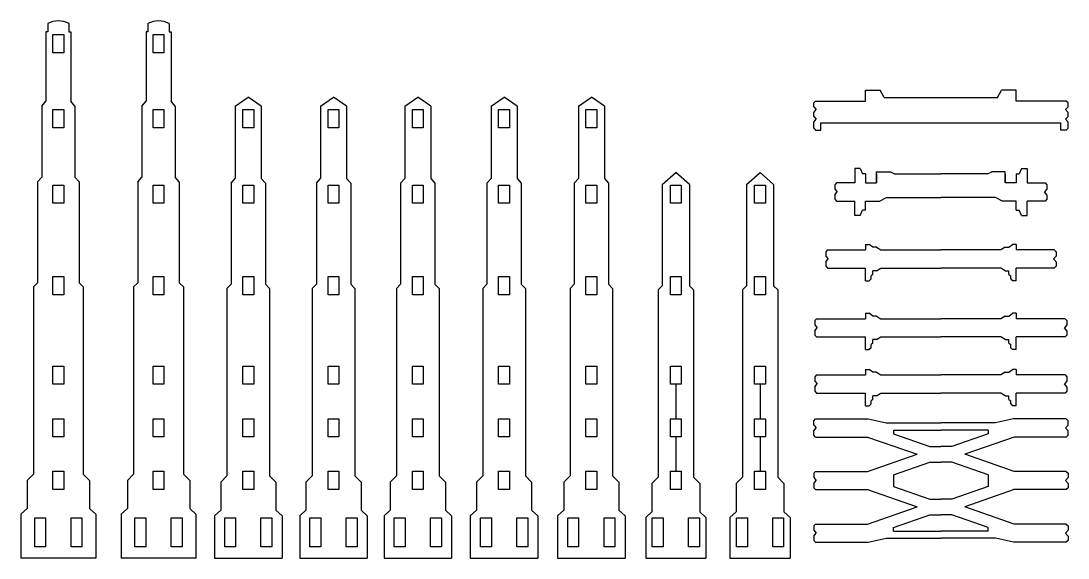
# Model space of a CAD drawing. Header units: millimetres. Extents: x 161 to 457, y -96 to 222.
# Drawn here: x 163.4 to 452, y -95.7 to 52.3 of the extents above; entities that cross this region are included whole.
import ezdxf

# ---------------------------------------------------------------- set-up
doc = ezdxf.new("R2010")
doc.units = ezdxf.units.MM
doc.header["$MEASUREMENT"] = 0
doc.layers.add('q', color=212, linetype='CONTINUOUS', true_color=0xe10ce9)

msp = doc.modelspace()

# ---------------------------------------------------------------- linework, layer by layer
at = {"layer": 'q', "linetype": 'Continuous'}
for p, q in [((170.29, 49.38), (170.29, 30.23)), ((170.79, 49.38), (170.29, 49.38)), ((170.79, 51.64), (170.79, 49.38)), ((176.66, 51.64), (176.66, 49.38)), ((176.66, 49.38), (177.16, 49.38)), ((177.16, 49.38), (177.16, 30.23)), ((197.91, 49.38), (197.91, 30.23)), ((198.41, 49.38), (197.91, 49.38)), ((198.41, 51.64), (198.41, 49.38)), ((204.28, 51.64), (204.28, 49.38)), ((204.28, 49.38), (204.78, 49.38)), ((204.78, 49.38), (204.78, 30.23)), ((396.21, 30.27), (396.21, 33.27)), ((396.21, 33.27), (400.21, 33.27)), ((401.37, 31.27), (400.21, 33.27)), ((432.56, 31.27), (433.71, 33.27)), ((437.71, 33.27), (433.71, 33.27)), ((437.71, 30.27), (437.71, 33.27)), ((169.15, 28.91), (170.29, 30.23)), ((169.15, 28.91), (169.15, 9.32)), ((178.31, 28.91), (177.16, 30.23)), ((178.31, 28.91), (178.31, 9.32)), ((196.76, 28.91), (197.91, 30.23)), ((196.76, 28.91), (196.76, 9.32)), ((205.92, 28.91), (204.78, 30.23)), ((205.92, 28.91), (205.92, 9.32)), ((222.49, 28.91), (226.07, 31.36)), ((222.49, 28.91), (222.49, 8.94)), ((229.65, 28.91), (226.07, 31.36)), ((229.65, 28.91), (229.65, 8.94)), ((245.99, 28.91), (249.57, 31.36)), ((245.99, 28.91), (245.99, 8.94)), ((253.15, 28.91), (249.57, 31.36)), ((253.15, 28.91), (253.15, 8.94)), ((269.22, 28.91), (272.8, 31.36)), ((269.22, 28.91), (269.22, 8.94)), ((276.38, 28.91), (272.8, 31.36)), ((276.38, 28.91), (276.38, 8.94)), ((293, 28.91), (296.58, 31.36)), ((293, 28.91), (293, 8.94)), ((300.16, 28.91), (296.58, 31.36)), ((300.16, 28.91), (300.16, 8.94)), ((317.05, 28.91), (320.63, 31.36)), ((317.05, 28.91), (317.05, 8.94)), ((324.21, 28.91), (320.63, 31.36)), ((324.21, 28.91), (324.21, 8.94)), ((381.91, 29.77), (382.41, 30.27)), ((381.91, 28.72), (381.91, 29.77)), ((382.41, 30.27), (396.21, 30.27)), ((401.37, 31.27), (432.56, 31.27)), ((451.51, 30.27), (437.71, 30.27)), ((452.01, 29.77), (451.51, 30.27)), ((452.01, 28.72), (452.01, 29.77)), ((381.91, 28.72), (382.6, 27.92)), ((381.91, 27.11), (382.6, 27.92)), ((381.91, 26.06), (381.91, 27.11)), ((381.91, 26.06), (382.6, 25.26)), ((452.01, 28.72), (451.33, 27.92)), ((452.01, 27.11), (451.33, 27.92)), ((452.01, 26.06), (451.33, 25.26)), ((452.01, 26.06), (452.01, 27.11)), ((381.91, 24.45), (382.6, 25.26)), ((381.91, 22.77), (381.91, 24.45)), ((383.91, 24.27), (450.01, 24.27)), ((383.91, 22.27), (383.91, 24.27)), ((450.01, 22.27), (450.01, 24.27)), ((452.01, 24.45), (451.33, 25.26)), ((452.01, 22.77), (452.01, 24.45)), ((381.91, 22.77), (382.41, 22.27)), ((382.41, 22.27), (383.91, 22.27)), ((451.51, 22.27), (450.01, 22.27)), ((452.01, 22.77), (451.51, 22.27)), ((393.21, 11.73), (393.21, 7.73)), ((394.71, 11.73), (393.21, 11.73)), ((394.71, 11.73), (395.36, 10.23)), ((439.21, 11.73), (438.57, 10.23)), ((439.21, 11.73), (440.71, 11.73)), ((440.71, 11.73), (440.71, 7.73)), ((168, 8.03), (169.15, 9.32)), ((179.45, 8.03), (178.31, 9.32)), ((195.62, 8.03), (196.76, 9.32)), ((207.07, 8.03), (205.92, 9.32)), ((221.35, 7.65), (222.49, 8.94)), ((229.65, 8.94), (230.8, 7.65)), ((244.85, 7.65), (245.99, 8.94)), ((253.15, 8.94), (254.3, 7.65)), ((268.07, 7.65), (269.22, 8.94)), ((276.38, 8.94), (277.52, 7.65)), ((291.85, 7.65), (293, 8.94)), ((300.16, 8.94), (301.3, 7.65)), ((315.91, 7.65), (317.05, 8.94)), ((324.21, 8.94), (325.36, 7.65)), ((340.19, 7.27), (343.91, 10.56)), ((347.64, 7.27), (343.91, 10.56)), ((363.41, 7.27), (367.13, 10.56)), ((370.86, 7.27), (367.13, 10.56)), ((396.21, 10.23), (395.36, 10.23)), ((396.21, 10.23), (396.21, 7.73)), ((399.21, 10.73), (402.96, 10.73)), ((399.21, 7.73), (399.21, 10.73)), ((399.21, 10.23), (399.21, 7.73)), ((404.11, 10.23), (402.96, 10.73)), ((404.11, 10.23), (416.96, 10.23)), ((429.81, 10.23), (416.96, 10.23)), ((429.81, 10.23), (430.97, 10.73)), ((434.71, 10.73), (430.97, 10.73)), ((434.71, 7.73), (434.71, 10.73)), ((434.71, 10.23), (434.71, 7.73)), ((437.71, 10.23), (437.71, 7.73)), ((437.71, 10.23), (438.57, 10.23)), ((168, 8.03), (168, -19.79)), ((179.45, 8.03), (179.45, -19.79)), ((195.62, 8.03), (195.62, -19.79)), ((207.07, 8.03), (207.07, -19.79)), ((221.35, 7.65), (221.35, -20.21)), ((230.8, 7.65), (230.8, -20.21)), ((244.85, 7.65), (244.85, -20.21)), ((254.3, 7.65), (254.3, -20.21)), ((268.07, 7.65), (268.07, -20.21)), ((277.52, 7.65), (277.52, -20.21)), ((291.85, 7.65), (291.85, -20.21)), ((301.3, 7.65), (301.3, -20.21)), ((315.91, 7.65), (315.91, -20.21)), ((325.36, 7.65), (325.36, -20.21)), ((340.19, 7.27), (340.19, -20.63)), ((347.64, 7.27), (347.64, -20.63)), ((363.41, 7.27), (363.41, -20.63)), ((370.86, 7.27), (370.86, -20.63)), ((388.21, 7.73), (387.71, 7.23)), ((387.71, 7.23), (387.71, 6.03)), ((387.71, 6.03), (388.4, 5.23)), ((393.21, 7.73), (388.21, 7.73)), ((396.21, 7.73), (399.21, 7.73)), ((437.71, 7.73), (434.71, 7.73)), ((440.71, 7.73), (445.71, 7.73)), ((446.21, 6.03), (445.53, 5.23)), ((445.71, 7.73), (446.21, 7.23)), ((446.21, 7.23), (446.21, 6.03)), ((387.71, 4.43), (388.4, 5.23)), ((387.71, 4.43), (387.71, 3.23)), ((387.71, 3.23), (388.21, 2.73)), ((400, 2.73), (401.94, 3.73)), ((401.94, 3.73), (416.96, 3.73)), ((431.98, 3.73), (416.96, 3.73)), ((433.93, 2.73), (431.98, 3.73)), ((446.21, 4.43), (445.53, 5.23)), ((446.21, 3.23), (445.71, 2.73)), ((446.21, 4.43), (446.21, 3.23)), ((388.21, 2.73), (393.21, 2.73)), ((393.21, -1.27), (393.21, 2.73)), ((394.71, -1.27), (395.36, 0.23)), ((396.21, 0.23), (395.36, 0.23)), ((396.21, 0.23), (396.21, 2.73)), ((396.21, 2.73), (400, 2.73)), ((437.71, 2.73), (433.93, 2.73)), ((437.71, 0.23), (437.71, 2.73)), ((437.71, 0.23), (438.57, 0.23)), ((439.21, -1.27), (438.57, 0.23)), ((445.71, 2.73), (440.71, 2.73)), ((440.71, -1.27), (440.71, 2.73)), ((394.71, -1.27), (393.21, -1.27)), ((439.21, -1.27), (440.71, -1.27)), ((385.71, -10.74), (385.21, -11.24)), ((385.21, -11.24), (385.21, -12.44)), ((385.71, -10.74), (396.21, -10.74)), ((396.21, -9.24), (396.21, -10.74)), ((396.21, -9.24), (397.21, -9.24)), ((398.21, -9.99), (397.21, -9.24)), ((399.21, -9.99), (398.21, -9.99)), ((399.21, -9.99), (400.42, -10.74)), ((400.42, -10.74), (416.96, -10.74)), ((433.5, -10.74), (416.96, -10.74)), ((434.71, -9.99), (433.5, -10.74)), ((434.71, -9.99), (435.71, -9.99)), ((435.71, -9.99), (436.71, -9.24)), ((437.71, -9.24), (436.71, -9.24)), ((437.71, -9.24), (437.71, -10.74)), ((448.21, -10.74), (437.71, -10.74)), ((448.21, -10.74), (448.71, -11.24)), ((448.71, -11.24), (448.71, -12.44)), ((385.21, -12.44), (385.9, -13.24)), ((385.21, -14.04), (385.9, -13.24)), ((385.21, -14.04), (385.21, -15.24)), ((448.71, -12.44), (448.03, -13.24)), ((448.71, -14.04), (448.03, -13.24)), ((448.71, -14.04), (448.71, -15.24)), ((385.21, -15.24), (385.71, -15.74)), ((385.71, -15.74), (396.21, -15.74)), ((396.21, -19.24), (396.21, -15.74)), ((399.21, -16.49), (398.21, -16.49)), ((398.21, -17.49), (398.21, -16.49)), ((399.21, -16.49), (400.42, -15.74)), ((400.42, -15.74), (416.96, -15.74)), ((433.5, -15.74), (416.96, -15.74)), ((434.71, -16.49), (433.5, -15.74)), ((434.71, -16.49), (435.71, -16.49)), ((435.71, -17.49), (435.71, -16.49)), ((448.21, -15.74), (437.71, -15.74)), ((437.71, -19.24), (437.71, -15.74)), ((448.71, -15.24), (448.21, -15.74)), ((166.86, -20.92), (168, -19.79)), ((180.6, -20.92), (179.45, -19.79)), ((194.47, -20.92), (195.62, -19.79)), ((208.21, -20.92), (207.07, -19.79)), ((396.21, -19.24), (397.21, -19.24)), ((397.71, -18.74), (397.21, -19.24)), ((398.21, -17.49), (397.71, -17.87)), ((397.71, -18.74), (397.71, -17.87)), ((435.71, -17.49), (436.21, -17.87)), ((436.21, -18.74), (436.21, -17.87)), ((436.21, -18.74), (436.71, -19.24)), ((437.71, -19.24), (436.71, -19.24)), ((166.86, -20.92), (166.86, -72.54)), ((180.6, -20.92), (180.6, -72.54)), ((194.47, -20.92), (194.47, -72.54)), ((208.21, -20.92), (208.21, -72.54)), ((220.2, -21.34), (221.35, -20.21)), ((220.2, -21.34), (220.2, -72.95)), ((231.94, -21.34), (230.8, -20.21)), ((231.94, -21.34), (231.94, -72.95)), ((243.7, -21.34), (244.85, -20.21)), ((243.7, -21.34), (243.7, -72.95)), ((255.44, -21.34), (254.3, -20.21)), ((255.44, -21.34), (255.44, -72.95)), ((266.93, -21.34), (268.07, -20.21)), ((266.93, -21.34), (266.93, -72.95)), ((278.67, -21.34), (277.52, -20.21)), ((278.67, -21.34), (278.67, -72.95)), ((290.71, -21.34), (291.85, -20.21)), ((290.71, -21.34), (290.71, -72.95)), ((302.45, -21.34), (301.3, -20.21)), ((302.45, -21.34), (302.45, -72.95)), ((314.76, -21.34), (315.91, -20.21)), ((314.76, -21.34), (314.76, -72.95)), ((326.5, -21.34), (325.36, -20.21)), ((326.5, -21.34), (326.5, -72.95)), ((339.04, -21.75), (340.19, -20.63)), ((339.04, -21.75), (339.04, -73.36)), ((348.78, -21.75), (347.64, -20.63)), ((348.78, -21.75), (348.78, -73.36)), ((362.26, -21.75), (363.41, -20.63)), ((362.26, -21.75), (362.26, -73.36)), ((372.01, -21.75), (370.86, -20.63)), ((372.01, -21.75), (372.01, -73.36)), ((396.21, -28.21), (397.21, -28.21)), ((396.21, -28.21), (396.21, -29.71)), ((398.21, -28.96), (397.21, -28.21)), ((435.71, -28.96), (436.71, -28.21)), ((437.71, -28.21), (436.71, -28.21)), ((437.71, -28.21), (437.71, -29.71)), ((382.71, -29.71), (382.21, -30.21)), ((382.21, -30.21), (382.21, -31.41)), ((382.21, -31.41), (382.9, -32.21)), ((382.71, -29.71), (396.21, -29.71)), ((399.21, -28.96), (398.21, -28.96)), ((399.21, -28.96), (400.42, -29.71)), ((400.42, -29.71), (416.96, -29.71)), ((433.5, -29.71), (416.96, -29.71)), ((434.71, -28.96), (433.5, -29.71)), ((434.71, -28.96), (435.71, -28.96)), ((451.21, -29.71), (437.71, -29.71)), ((451.71, -31.41), (451.03, -32.21)), ((451.21, -29.71), (451.71, -30.21)), ((451.71, -30.21), (451.71, -31.41)), ((382.21, -33.01), (382.9, -32.21)), ((382.21, -33.01), (382.21, -34.21)), ((382.21, -34.21), (382.71, -34.71)), ((451.71, -33.01), (451.03, -32.21)), ((451.71, -34.21), (451.21, -34.71)), ((451.71, -33.01), (451.71, -34.21)), ((382.71, -34.71), (396.21, -34.71)), ((396.21, -38.21), (396.21, -34.71)), ((398.21, -36.46), (397.71, -36.84)), ((397.71, -37.71), (397.71, -36.84)), ((399.21, -35.46), (398.21, -35.46)), ((398.21, -36.46), (398.21, -35.46)), ((399.21, -35.46), (400.42, -34.71)), ((400.42, -34.71), (416.96, -34.71)), ((433.5, -34.71), (416.96, -34.71)), ((434.71, -35.46), (433.5, -34.71)), ((434.71, -35.46), (435.71, -35.46)), ((435.71, -36.46), (435.71, -35.46)), ((435.71, -36.46), (436.21, -36.84)), ((436.21, -37.71), (436.21, -36.84)), ((451.21, -34.71), (437.71, -34.71)), ((437.71, -38.21), (437.71, -34.71)), ((396.21, -38.21), (397.21, -38.21)), ((397.71, -37.71), (397.21, -38.21)), ((436.21, -37.71), (436.71, -38.21)), ((437.71, -38.21), (436.71, -38.21)), ((382.71, -45.18), (382.21, -45.68)), ((382.21, -45.68), (382.21, -46.88)), ((382.71, -45.18), (396.21, -45.18)), ((396.21, -43.68), (397.21, -43.68)), ((396.21, -43.68), (396.21, -45.18)), ((398.21, -44.43), (397.21, -43.68)), ((399.21, -44.43), (398.21, -44.43)), ((399.21, -44.43), (400.42, -45.18)), ((400.42, -45.18), (416.96, -45.18)), ((433.5, -45.18), (416.96, -45.18)), ((434.71, -44.43), (433.5, -45.18)), ((434.71, -44.43), (435.71, -44.43)), ((435.71, -44.43), (436.71, -43.68)), ((437.71, -43.68), (436.71, -43.68)), ((437.71, -43.68), (437.71, -45.18)), ((451.21, -45.18), (437.71, -45.18)), ((451.21, -45.18), (451.71, -45.68)), ((451.71, -45.68), (451.71, -46.88)), ((343.91, -47.75), (343.91, -57.25)), ((367.13, -47.75), (367.13, -57.25)), ((382.21, -46.88), (382.9, -47.68)), ((382.21, -48.48), (382.9, -47.68)), ((382.21, -48.48), (382.21, -49.68)), ((451.71, -46.88), (451.03, -47.68)), ((451.71, -48.48), (451.03, -47.68)), ((451.71, -48.48), (451.71, -49.68)), ((382.21, -49.68), (382.71, -50.18)), ((382.71, -50.18), (396.21, -50.18)), ((396.21, -53.68), (396.21, -50.18)), ((398.21, -51.93), (397.71, -52.31)), ((399.21, -50.93), (398.21, -50.93)), ((398.21, -51.93), (398.21, -50.93)), ((399.21, -50.93), (400.42, -50.18)), ((400.42, -50.18), (416.96, -50.18)), ((433.5, -50.18), (416.96, -50.18)), ((434.71, -50.93), (433.5, -50.18)), ((434.71, -50.93), (435.71, -50.93)), ((435.71, -51.93), (435.71, -50.93)), ((435.71, -51.93), (436.21, -52.31)), ((451.21, -50.18), (437.71, -50.18)), ((437.71, -53.68), (437.71, -50.18)), ((451.71, -49.68), (451.21, -50.18)), ((396.21, -53.68), (397.21, -53.68)), ((397.71, -53.18), (397.21, -53.68)), ((397.71, -53.18), (397.71, -52.31)), ((436.21, -53.18), (436.21, -52.31)), ((436.21, -53.18), (436.71, -53.68)), ((437.71, -53.68), (436.71, -53.68)), ((381.91, -57.8), (382.41, -57.3)), ((382.41, -57.3), (396.91, -57.3)), ((396.91, -57.3), (401.91, -58.39)), ((437.01, -57.3), (432.01, -58.39)), ((451.51, -57.3), (437.01, -57.3)), ((452.01, -57.8), (451.51, -57.3)), ((381.91, -58.99), (381.91, -57.8)), ((381.91, -58.99), (382.6, -59.8)), ((381.91, -60.6), (382.6, -59.8)), ((381.91, -61.8), (381.91, -60.6)), ((401.91, -58.39), (416.96, -58.39)), ((403.91, -60.39), (416.96, -60.39)), ((403.91, -60.39), (403.91, -61.39)), ((432.01, -58.39), (416.96, -58.39)), ((430.01, -60.39), (416.96, -60.39)), ((430.01, -60.39), (430.01, -61.39)), ((452.01, -58.99), (451.33, -59.8)), ((452.01, -60.6), (451.33, -59.8)), ((452.01, -58.99), (452.01, -57.8)), ((452.01, -61.8), (452.01, -60.6)), ((343.91, -62.25), (343.91, -71.75)), ((367.13, -62.25), (367.13, -71.75)), ((382.41, -62.3), (381.91, -61.8)), ((382.41, -62.3), (396.77, -62.3)), ((396.77, -62.3), (410.41, -67.05)), ((403.91, -61.39), (413.96, -64.89)), ((430.01, -61.39), (419.96, -64.89)), ((437.16, -62.3), (423.52, -67.05)), ((451.51, -62.3), (437.16, -62.3)), ((451.51, -62.3), (452.01, -61.8)), ((413.96, -64.89), (416.96, -64.89)), ((419.96, -64.89), (416.96, -64.89)), ((396.77, -71.8), (410.41, -67.05)), ((403.91, -72.7), (413.96, -69.2)), ((413.96, -69.2), (416.96, -69.2)), ((419.96, -69.2), (416.96, -69.2)), ((430.01, -72.7), (419.96, -69.2)), ((437.16, -71.8), (423.52, -67.05)), ((382.41, -71.8), (381.91, -72.3)), ((382.41, -71.8), (396.77, -71.8)), ((451.51, -71.8), (437.16, -71.8)), ((451.51, -71.8), (452.01, -72.3)), ((165.14, -74.29), (166.86, -72.54)), ((165.14, -74.29), (165.14, -82.04)), ((182.32, -74.29), (180.6, -72.54)), ((182.32, -74.29), (182.32, -82.04)), ((192.75, -74.29), (194.47, -72.54)), ((192.75, -74.29), (192.75, -82.04)), ((209.93, -74.29), (208.21, -72.54)), ((209.93, -74.29), (209.93, -82.04)), ((218.48, -74.7), (220.2, -72.95)), ((218.48, -74.7), (218.48, -82.48)), ((233.66, -74.7), (231.94, -72.95)), ((233.66, -74.7), (233.66, -82.48)), ((241.98, -74.7), (243.7, -72.95)), ((241.98, -74.7), (241.98, -82.48)), ((257.16, -74.7), (255.44, -72.95)), ((257.16, -74.7), (257.16, -82.48)), ((265.21, -74.7), (266.93, -72.95)), ((265.21, -74.7), (265.21, -82.48)), ((280.39, -74.7), (278.67, -72.95)), ((280.39, -74.7), (280.39, -82.48)), ((288.99, -74.7), (290.71, -72.95)), ((288.99, -74.7), (288.99, -82.48)), ((304.17, -74.7), (302.45, -72.95)), ((304.17, -74.7), (304.17, -82.48)), ((313.04, -74.7), (314.76, -72.95)), ((313.04, -74.7), (313.04, -82.48)), ((328.22, -74.7), (326.5, -72.95)), ((328.22, -74.7), (328.22, -82.48)), ((337.32, -75.11), (339.04, -73.36)), ((350.5, -75.11), (348.78, -73.36)), ((360.55, -75.11), (362.26, -73.36)), ((373.72, -75.11), (372.01, -73.36)), ((381.91, -72.3), (381.91, -73.49)), ((381.91, -73.49), (382.6, -74.3)), ((381.91, -75.1), (382.6, -74.3)), ((403.91, -72.7), (403.91, -75.89)), ((430.01, -72.7), (430.01, -75.89)), ((452.01, -73.49), (451.33, -74.3)), ((452.01, -75.1), (451.33, -74.3)), ((452.01, -72.3), (452.01, -73.49)), ((337.32, -75.11), (337.32, -82.93)), ((350.5, -75.11), (350.5, -82.93)), ((360.55, -75.11), (360.55, -82.93)), ((373.72, -75.11), (373.72, -82.93)), ((381.91, -75.1), (381.91, -76.3)), ((381.91, -76.3), (382.41, -76.8)), ((382.41, -76.8), (396.91, -76.8)), ((396.77, -76.8), (410.41, -81.55)), ((403.91, -75.89), (413.96, -79.39)), ((430.01, -75.89), (419.96, -79.39)), ((437.16, -76.8), (423.52, -81.55)), ((451.51, -76.8), (437.01, -76.8)), ((452.01, -76.3), (451.51, -76.8)), ((452.01, -75.1), (452.01, -76.3)), ((413.96, -79.39), (416.96, -79.39)), ((419.96, -79.39), (416.96, -79.39)), ((163.42, -83.6), (165.14, -82.04)), ((163.42, -83.6), (163.42, -95.65)), ((184.04, -83.6), (182.32, -82.04)), ((184.04, -83.6), (184.04, -95.65)), ((191.03, -83.6), (192.75, -82.04)), ((191.03, -83.6), (191.03, -95.65)), ((211.65, -83.6), (209.93, -82.04)), ((211.65, -83.6), (211.65, -95.65)), ((216.76, -84.04), (218.48, -82.48)), ((235.38, -84.04), (233.66, -82.48)), ((240.27, -84.04), (241.98, -82.48)), ((258.88, -84.04), (257.16, -82.48)), ((263.49, -84.04), (265.21, -82.48)), ((282.1, -84.04), (280.39, -82.48)), ((287.27, -84.04), (288.99, -82.48)), ((305.88, -84.04), (304.17, -82.48)), ((311.33, -84.04), (313.04, -82.48)), ((329.94, -84.04), (328.22, -82.48)), ((335.6, -84.48), (337.32, -82.93)), ((352.22, -84.48), (350.5, -82.93)), ((358.83, -84.48), (360.55, -82.93)), ((375.44, -84.48), (373.72, -82.93)), ((396.77, -86.3), (410.41, -81.55)), ((437.16, -86.3), (423.52, -81.55)), ((167.23, -84.56), (170.23, -84.56)), ((167.23, -92.56), (167.23, -84.56)), ((170.23, -84.56), (170.23, -92.56)), ((177.23, -84.56), (180.23, -84.56)), ((177.23, -92.56), (177.23, -84.56)), ((180.23, -84.56), (180.23, -92.56)), ((194.84, -84.56), (197.84, -84.56)), ((194.84, -92.56), (194.84, -84.56)), ((197.84, -84.56), (197.84, -92.56)), ((204.84, -84.56), (207.84, -84.56)), ((204.84, -92.56), (204.84, -84.56)), ((207.84, -84.56), (207.84, -92.56)), ((216.76, -84.04), (216.76, -95.65)), ((219.57, -84.56), (222.57, -84.56)), ((219.57, -92.56), (219.57, -84.56)), ((222.57, -84.56), (222.57, -92.56)), ((229.57, -84.56), (232.57, -84.56)), ((229.57, -92.56), (229.57, -84.56)), ((232.57, -84.56), (232.57, -92.56)), ((235.38, -84.04), (235.38, -95.65)), ((240.27, -84.04), (240.27, -95.65)), ((243.07, -84.56), (246.07, -84.56)), ((243.07, -92.56), (243.07, -84.56)), ((246.07, -84.56), (246.07, -92.56)), ((253.07, -84.56), (256.07, -84.56)), ((253.07, -92.56), (253.07, -84.56)), ((256.07, -84.56), (256.07, -92.56)), ((258.88, -84.04), (258.88, -95.65)), ((263.49, -84.04), (263.49, -95.65)), ((266.3, -84.56), (269.3, -84.56)), ((266.3, -92.56), (266.3, -84.56)), ((269.3, -84.56), (269.3, -92.56)), ((276.3, -84.56), (279.3, -84.56)), ((276.3, -92.56), (276.3, -84.56)), ((279.3, -84.56), (279.3, -92.56)), ((282.1, -84.04), (282.1, -95.65)), ((287.27, -84.04), (287.27, -95.65)), ((290.08, -84.56), (293.08, -84.56)), ((290.08, -92.56), (290.08, -84.56)), ((293.08, -84.56), (293.08, -92.56)), ((300.08, -84.56), (303.08, -84.56)), ((300.08, -92.56), (300.08, -84.56)), ((303.08, -84.56), (303.08, -92.56)), ((305.88, -84.04), (305.88, -95.65)), ((311.33, -84.04), (311.33, -95.65)), ((314.13, -84.56), (317.13, -84.56)), ((314.13, -92.56), (314.13, -84.56)), ((317.13, -84.56), (317.13, -92.56)), ((324.13, -84.56), (327.13, -84.56)), ((324.13, -92.56), (324.13, -84.56)), ((327.13, -84.56), (327.13, -92.56)), ((329.94, -84.04), (329.94, -95.65)), ((335.6, -84.48), (335.6, -95.65)), ((337.41, -84.56), (340.41, -84.56)), ((337.41, -92.56), (337.41, -84.56)), ((340.41, -84.56), (340.41, -92.56)), ((347.41, -84.56), (350.41, -84.56)), ((347.41, -92.56), (347.41, -84.56)), ((350.41, -84.56), (350.41, -92.56)), ((352.22, -84.48), (352.22, -95.65)), ((358.83, -84.48), (358.83, -95.65)), ((360.63, -84.56), (363.63, -84.56)), ((360.63, -92.56), (360.63, -84.56)), ((363.63, -84.56), (363.63, -92.56)), ((370.63, -84.56), (373.63, -84.56)), ((370.63, -92.56), (370.63, -84.56)), ((373.63, -84.56), (373.63, -92.56)), ((375.44, -84.48), (375.44, -95.65)), ((382.41, -86.3), (381.91, -86.8)), ((382.41, -86.3), (396.77, -86.3)), ((403.91, -87.2), (413.96, -83.7)), ((413.96, -83.7), (416.96, -83.7)), ((419.96, -83.7), (416.96, -83.7)), ((430.01, -87.2), (419.96, -83.7)), ((451.51, -86.3), (437.16, -86.3)), ((451.51, -86.3), (452.01, -86.8)), ((381.91, -86.8), (381.91, -87.99)), ((381.91, -87.99), (382.6, -88.8)), ((381.91, -89.6), (382.6, -88.8)), ((403.91, -88.2), (403.91, -87.2)), ((403.91, -88.2), (416.96, -88.2)), ((430.01, -88.2), (416.96, -88.2)), ((430.01, -88.2), (430.01, -87.2)), ((452.01, -87.99), (451.33, -88.8)), ((452.01, -89.6), (451.33, -88.8)), ((452.01, -86.8), (452.01, -87.99)), ((381.91, -89.6), (381.91, -90.8)), ((381.91, -90.8), (382.41, -91.3)), ((382.41, -91.3), (396.91, -91.3)), ((396.91, -91.3), (401.91, -90.2)), ((401.91, -90.2), (416.96, -90.2)), ((432.01, -90.2), (416.96, -90.2)), ((437.01, -91.3), (432.01, -90.2)), ((451.51, -91.3), (437.01, -91.3)), ((452.01, -90.8), (451.51, -91.3)), ((452.01, -89.6), (452.01, -90.8)), ((170.23, -92.56), (167.23, -92.56)), ((180.23, -92.56), (177.23, -92.56)), ((197.84, -92.56), (194.84, -92.56)), ((207.84, -92.56), (204.84, -92.56)), ((222.57, -92.56), (219.57, -92.56)), ((232.57, -92.56), (229.57, -92.56)), ((246.07, -92.56), (243.07, -92.56)), ((256.07, -92.56), (253.07, -92.56)), ((269.3, -92.56), (266.3, -92.56)), ((279.3, -92.56), (276.3, -92.56)), ((293.08, -92.56), (290.08, -92.56)), ((303.08, -92.56), (300.08, -92.56)), ((317.13, -92.56), (314.13, -92.56)), ((327.13, -92.56), (324.13, -92.56)), ((340.41, -92.56), (337.41, -92.56)), ((350.41, -92.56), (347.41, -92.56)), ((363.63, -92.56), (360.63, -92.56)), ((373.63, -92.56), (370.63, -92.56)), ((184.04, -95.65), (163.42, -95.65)), ((211.65, -95.65), (191.03, -95.65)), ((216.76, -95.65), (235.38, -95.65)), ((240.27, -95.65), (258.88, -95.65)), ((263.49, -95.65), (282.1, -95.65)), ((287.27, -95.65), (305.88, -95.65)), ((311.33, -95.65), (329.94, -95.65)), ((335.6, -95.65), (352.22, -95.65)), ((358.83, -95.65), (375.44, -95.65))]:
    msp.add_line(p, q, dxfattribs=at)
for points in [[(172.23, 48.6), (175.23, 48.6), (175.23, 43.6), (172.23, 43.6)], [(199.84, 48.6), (202.84, 48.6), (202.84, 43.6), (199.84, 43.6)], [(172.23, 27.94), (175.23, 27.94), (175.23, 22.94), (172.23, 22.94)], [(199.84, 27.94), (202.84, 27.94), (202.84, 22.94), (199.84, 22.94)], [(224.57, 27.94), (227.57, 27.94), (227.57, 22.94), (224.57, 22.94)], [(248.07, 27.94), (251.07, 27.94), (251.07, 22.94), (248.07, 22.94)], [(271.3, 27.94), (274.3, 27.94), (274.3, 22.94), (271.3, 22.94)], [(295.08, 27.94), (298.08, 27.94), (298.08, 22.94), (295.08, 22.94)], [(319.13, 27.94), (322.13, 27.94), (322.13, 22.94), (319.13, 22.94)], [(172.23, 7.14), (175.23, 7.14), (175.23, 2.14), (172.23, 2.14)], [(199.84, 7.14), (202.84, 7.14), (202.84, 2.14), (199.84, 2.14)], [(224.57, 7.14), (227.57, 7.14), (227.57, 2.14), (224.57, 2.14)], [(248.07, 7.14), (251.07, 7.14), (251.07, 2.14), (248.07, 2.14)], [(271.3, 7.14), (274.3, 7.14), (274.3, 2.14), (271.3, 2.14)], [(295.08, 7.14), (298.08, 7.14), (298.08, 2.14), (295.08, 2.14)], [(319.13, 7.14), (322.13, 7.14), (322.13, 2.14), (319.13, 2.14)], [(342.41, 7.14), (345.41, 7.14), (345.41, 2.14), (342.41, 2.14)], [(365.63, 7.14), (368.63, 7.14), (368.63, 2.14), (365.63, 2.14)], [(172.23, -18.08), (175.23, -18.08), (175.23, -23.08), (172.23, -23.08)], [(199.84, -18.08), (202.84, -18.08), (202.84, -23.08), (199.84, -23.08)], [(224.57, -18.08), (227.57, -18.08), (227.57, -23.08), (224.57, -23.08)], [(248.07, -18.08), (251.07, -18.08), (251.07, -23.08), (248.07, -23.08)], [(271.3, -18.08), (274.3, -18.08), (274.3, -23.08), (271.3, -23.08)], [(295.08, -18.08), (298.08, -18.08), (298.08, -23.08), (295.08, -23.08)], [(319.13, -18.08), (322.13, -18.08), (322.13, -23.08), (319.13, -23.08)], [(342.41, -18.08), (345.41, -18.08), (345.41, -23.08), (342.41, -23.08)], [(365.63, -18.08), (368.63, -18.08), (368.63, -23.08), (365.63, -23.08)], [(172.23, -42.75), (175.23, -42.75), (175.23, -47.75), (172.23, -47.75)], [(199.84, -42.75), (202.84, -42.75), (202.84, -47.75), (199.84, -47.75)], [(224.57, -42.75), (227.57, -42.75), (227.57, -47.75), (224.57, -47.75)], [(248.07, -42.75), (251.07, -42.75), (251.07, -47.75), (248.07, -47.75)], [(271.3, -42.75), (274.3, -42.75), (274.3, -47.75), (271.3, -47.75)], [(295.08, -42.75), (298.08, -42.75), (298.08, -47.75), (295.08, -47.75)], [(319.13, -42.75), (322.13, -42.75), (322.13, -47.75), (319.13, -47.75)], [(342.41, -42.75), (345.41, -42.75), (345.41, -47.75), (342.41, -47.75)], [(365.63, -42.75), (368.63, -42.75), (368.63, -47.75), (365.63, -47.75)], [(172.23, -57.25), (175.23, -57.25), (175.23, -62.25), (172.23, -62.25)], [(199.84, -57.25), (202.84, -57.25), (202.84, -62.25), (199.84, -62.25)], [(224.57, -57.25), (227.57, -57.25), (227.57, -62.25), (224.57, -62.25)], [(248.07, -57.25), (251.07, -57.25), (251.07, -62.25), (248.07, -62.25)], [(271.3, -57.25), (274.3, -57.25), (274.3, -62.25), (271.3, -62.25)], [(295.08, -57.25), (298.08, -57.25), (298.08, -62.25), (295.08, -62.25)], [(319.13, -57.25), (322.13, -57.25), (322.13, -62.25), (319.13, -62.25)], [(342.41, -57.25), (345.41, -57.25), (345.41, -62.25), (342.41, -62.25)], [(365.63, -57.25), (368.63, -57.25), (368.63, -62.25), (365.63, -62.25)], [(172.23, -71.75), (175.23, -71.75), (175.23, -76.75), (172.23, -76.75)], [(199.84, -71.75), (202.84, -71.75), (202.84, -76.75), (199.84, -76.75)], [(224.57, -71.75), (227.57, -71.75), (227.57, -76.75), (224.57, -76.75)], [(248.07, -71.75), (251.07, -71.75), (251.07, -76.75), (248.07, -76.75)], [(271.3, -71.75), (274.3, -71.75), (274.3, -76.75), (271.3, -76.75)], [(295.08, -71.75), (298.08, -71.75), (298.08, -76.75), (295.08, -76.75)], [(319.13, -71.75), (322.13, -71.75), (322.13, -76.75), (319.13, -76.75)], [(342.41, -71.75), (345.41, -71.75), (345.41, -76.75), (342.41, -76.75)], [(365.63, -71.75), (368.63, -71.75), (368.63, -76.75), (365.63, -76.75)]]:
    msp.add_lwpolyline(points, close=True, dxfattribs=at)
for centre, start, end in [((173.73, 45.89), 90, 117.0287), ((173.73, 45.89), 62.9713, 90), ((201.34, 45.89), 90, 117.0287), ((201.34, 45.89), 62.9713, 90)]:
    msp.add_arc(centre, 6.46, start, end, dxfattribs=at)

doc.saveas('drawing.dxf')
